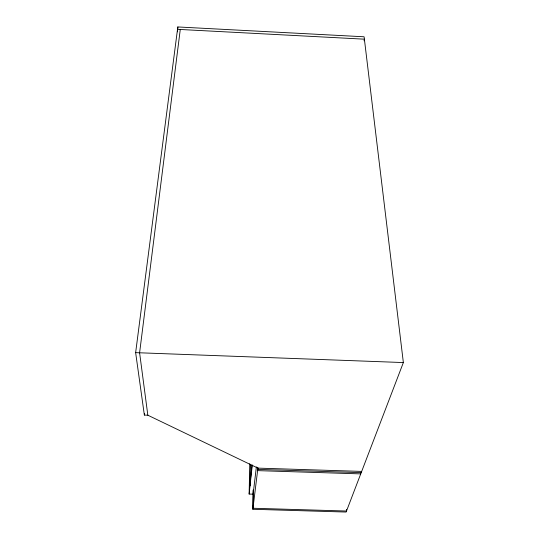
<?xml version="1.0" encoding="UTF-8"?>
<svg xmlns="http://www.w3.org/2000/svg" width="539" height="539" viewBox="0 0 539 539"><rect width="100%" height="100%" fill="white"/><g stroke="black" fill="none" stroke-linecap="round" stroke-linejoin="round"><path stroke-width="0.81" d="M257.649 467.273L257.608 470.635L360.732 473.896M257.783 467.697L257.763 469.381L361.204 472.656M361.682 471.409L257.918 468.115L147.834 415.205L144.358 415.084L135.639 352.641L177.823 26.95L364.101 36.78L403.361 362.565L346.119 512.05L252.852 509.274L253.182 489.944M253.276 490.571L252.98 508.25L346.51 511.033L346.409 509.362M250.076 485.572L250.487 464.685M256.375 466.909L253.128 494.182L249.139 494.061L249.752 463.762M249.335 489.729L251.996 464.962M249.139 494.061L252.272 465.123M144.358 415.084L144.546 413.413M252.852 509.274L257.918 468.115M180.269 29.483L139.601 352.789L147.834 415.205M364.081 40.829L364.391 39.179L177.513 29.335L177.607 31.841M135.639 352.641L403.361 362.565M177.823 26.95L177.883 28.628"/></g></svg>
